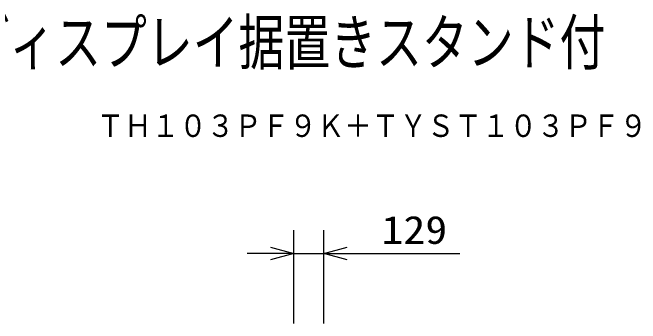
# Model space of a CAD drawing. Units: millimetres, scale not verified. Extents: x -63 to 63, y -57 to 57.
# Drawn here: x 8.1 to 62, y 30.7 to 57.4 of the extents above; entities that cross this region are included whole.
import ezdxf
from ezdxf.enums import TextEntityAlignment as Align

# ---------------------------------------------------------------- set-up
doc = ezdxf.new("R2010")
doc.units = ezdxf.units.MM
doc.header["$LTSCALE"] = 0.190236
doc.header["$PDMODE"] = 32
doc.header["$PDSIZE"] = 0.0951
for name, color, linetype in [('0-0_MOJI1', 2, 'Continuous'), ('0-1_TOUROKU', 1, 'Continuous'), ('0-3_LY_1', 7, 'Continuous'), ('0-4_WAKU', 7, 'Continuous'), ('0-5_DEFPOINTS', 7, 'Continuous')]:
    doc.layers.add(name, color=color, linetype=linetype)
doc.styles.add('ＭＳ ゴシック', font='')
doc.styles.get('ＭＳ ゴシック').set_extended_font_data('MS Gothic')

# ---------------------------------------------------------------- blocks, each defined once
blk = doc.blocks.new('_OPEN30')
at = {"layer": '0-3_LY_1'}
blk.add_line((0, 0), (-1, 0), dxfattribs=at)
blk.add_lwpolyline([(-1, 0.26795), (0, 0), (-1, -0.26795)], dxfattribs=at)

msp = doc.modelspace()

# ---------------------------------------------------------------- linework, layer by layer
at = {"layer": '0-4_WAKU', "color": 3}
for p, q in [((32.2299, 30.6949), (32.2299, 38.6949)), ((34.8099, 30.6949), (34.8099, 38.6949)), ((30.2299, 36.6949), (28.2299, 36.6949)), ((32.2299, 36.6949), (34.8099, 36.6949)), ((36.8099, 36.6949), (46.4766, 36.6949))]:
    msp.add_line(p, q, dxfattribs=at)
at = {"layer": '0-5_DEFPOINTS'}
msp.add_point((34.8099, 36.6949), dxfattribs=at)

# ---------------------------------------------------------------- block references
at = {"layer": '0-4_WAKU', "xscale": 2, "yscale": 2}
msp.add_blockref('_OPEN30', (32.2299, 36.6949), dxfattribs=at)
at = {"layer": '0-4_WAKU', "xscale": 2, "yscale": 2, "rotation": 180}
msp.add_blockref('_OPEN30', (34.8099, 36.6949), dxfattribs=at)

# ---------------------------------------------------------------- texts
at = {"layer": '0-0_MOJI1', "style": 'ＭＳ ゴシック', "width": 0.75}
msp.add_text('ハイビジョンプラズマディスプレイ据置きスタンド付', height=3.848, dxfattribs=at).set_placement((-35.5001, 51.7599), align=Align.BOTTOM_LEFT)
at = {"layer": '0-1_TOUROKU', "style": 'ＭＳ ゴシック', "width": 0.9}
msp.add_text('ＴＨ１０３ＰＦ９Ｋ＋ＴＹＳＴ１０３ＰＦ９', height=1.925, dxfattribs=at).set_placement((15.3, 46.13), align=Align.BOTTOM_LEFT)
at = {"layer": '0-4_WAKU', "color": 3, "style": 'ＭＳ ゴシック', "width": 1.15}
msp.add_text('129', height=2.406, dxfattribs=at).set_placement((39.7561, 36.8045), align=Align.BOTTOM_LEFT)

doc.saveas('drawing.dxf')
